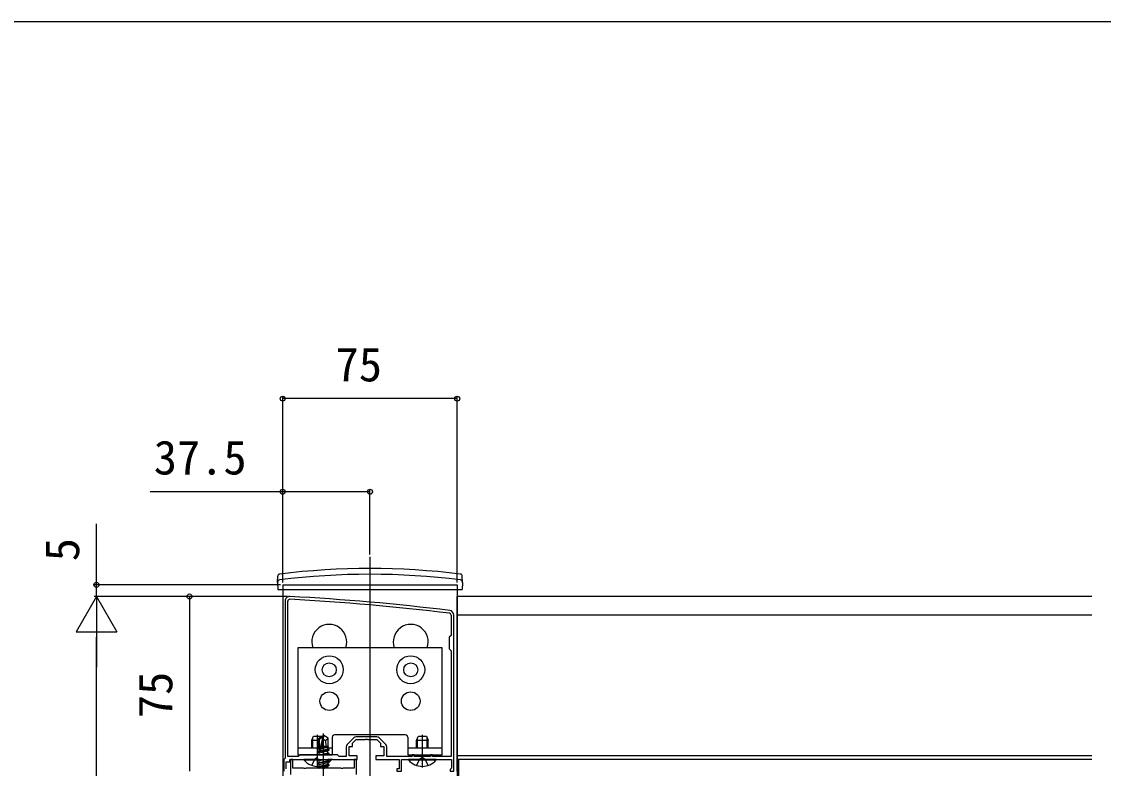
# Model space of a CAD drawing. Units: millimetres, scale not verified. Extents: x -875 to 875, y -1304 to 1296.
# Drawn here: x -101.6 to 363, y 925.4 to 1246.3 of the extents above; entities that cross this region are included whole.
import ezdxf
from ezdxf.enums import TextEntityAlignment as Align

# ---------------------------------------------------------------- set-up
doc = ezdxf.new("R2010")
doc.units = ezdxf.units.MM
doc.header["$LTSCALE"] = 8
for name, color, linetype in [('0-2_YKK_11', 7, 'Continuous'), ('0-4_YKK_12', 2, 'Continuous'), ('0-5_YKK_13', 4, 'Continuous'), ('0-6_YKK_D', 6, 'Continuous'), ('0-7_YKK_ZWAK', 7, 'Continuous')]:
    doc.layers.add(name, color=color, linetype=linetype)
doc.styles.add('ＭＳ ゴシック', font='')
doc.styles.get('ＭＳ ゴシック').set_extended_font_data('MS Gothic')

msp = doc.modelspace()

# ---------------------------------------------------------------- linework, layer by layer
at = {"layer": '0-2_YKK_11'}
for p, q in [((12.7, 930.5), (12.7, 997.3)), ((41.064, 938.561), (38.239, 935.736)), ((50.876, 939), (42.124, 939)), ((54.761, 935.736), (51.936, 938.561))]:
    msp.add_line(p, q, dxfattribs=at)
for points in [[(11.5, 997.3), (11.5, 929.8), (11, 929.3), (11, 924.3)], [(50.5, 929.3), (60.5, 929.3), (60.5, 925.3), (59.5, 925.3), (59.5, 924.3), (61.5, 924.3), (61.5, 929.3), (70.042, 929.3), (70.225, 929.42), (70.775, 929.42), (70.958, 929.3), (83, 929.3), (83, 925.592), (82.75, 925.296), (82.5, 925), (82.5, 924.3), (84, 924.3), (84, 991.3)], [(82.8, 991.3), (82.8, 982.6), (82, 981.8), (82, 976.8), (82.8, 976), (82.8, 930.5), (74.9, 930.5), (74.9, 931.3), (74, 931.3), (74, 930.5), (67, 930.5), (67, 931.3), (66.1, 931.3), (66.1, 930.5), (55.2, 930.5), (55.2, 934.676)], [(12, 925.3), (12, 928.3), (13.5, 928.3), (13.5, 929.3), (20.042, 929.3), (20.225, 929.42), (20.775, 929.42), (20.958, 929.3), (25.042, 929.3), (25.225, 929.42), (25.775, 929.42), (25.958, 929.3), (31.042, 929.3), (31.225, 929.42), (31.775, 929.42), (31.958, 929.3), (42.5, 929.3), (42.5, 930.8), (39, 930.8), (39, 934.8), (40.5, 934.8), (40.5, 936.3), (42, 937.8), (46.042, 937.8), (46.225, 937.92), (46.775, 937.92), (46.958, 937.8), (51, 937.8), (52.5, 936.3), (52.5, 934.8), (54, 934.8), (54, 930.8), (50.5, 930.8), (50.5, 929.3)], [(37.8, 934.676), (37.8, 930.5), (34.8, 930.5), (34, 931.3), (18, 931.3), (17.2, 930.5), (12.7, 930.5)], [(42.2, 922.8), (42.2, 929.3), (41.2, 929.3), (41.2, 925.5), (36.52, 925.5), (36.26, 925.35), (35.74, 925.35), (35.48, 925.5), (28.52, 925.5), (28.26, 925.35), (28, 925.2), (27.74, 925.35), (27.48, 925.5), (20.52, 925.5), (20.26, 925.35), (19.74, 925.35), (19.48, 925.5), (14.8, 925.5), (14.8, 929.3), (13.8, 929.3), (13.8, 922.8)]]:
    msp.add_lwpolyline(points, dxfattribs=at)
for centre, radius, start, end in [((13.5, 997.3), 2, 86.9684, 180.00001), ((-39.281, 0.701), 999.996, 83.01993, 86.96841), ((13.5, 997.3), 0.8, 86.96839, 180.00001), ((-39.281, 0.701), 998.796, 83.01993, 86.96841), ((82, 991.3), 0.8, 0.00001, 83.01993), ((82, 991.3), 2, 0.00001, 83.01993), ((42.124, 937.5), 1.5, 90.00002, 135.00001), ((50.876, 937.5), 1.5, 44.99999, 89.99998), ((39.3, 934.676), 1.5, 134.99999, 179.99998), ((53.7, 934.676), 1.5, 0.00002, 45.00001)]:
    msp.add_arc(centre, radius, start, end, dxfattribs=at)
at = {"layer": '0-4_YKK_12'}
for p, q in [((48, 1016.3), (48, -34.7)), ((10.5, 1004.3), (10.5, 1002.3)), ((10.5, 1004.3), (85.5, 1004.3)), ((85.5, 1004.3), (85.5, 1002.3)), ((10.5, 1002.3), (10.5, 274.3)), ((85.5, 1002.3), (85.5, 560.8)), ((85.5, 924.3), (85.5, 999.3)), ((358, 999.3), (85.5, 999.3)), ((358, 991.3), (85.5, 991.3)), ((358, 930.8), (85.5, 930.8)), ((358, 929.3), (85.5, 929.3)), ((358, 929.3), (86, 929.3))]:
    msp.add_line(p, q, dxfattribs=at)
msp.add_lwpolyline([(86, 929.3), (86, 924.3), (86, 921.3)], dxfattribs=at)
for centre in [(30.5, 979.8), (65.5, 979.8)]:
    msp.add_arc(centre, 7.5, 340.52879, 199.47121, dxfattribs=at)
at = {"layer": '0-5_YKK_13'}
for p, q in [((8.3, 1005.3), (8.347, 1007.967)), ((8.3, 1005.3), (8.352, 1002.3)), ((87.7, 1005.3), (87.648, 1002.3)), ((87.7, 1005.3), (87.653, 1007.967)), ((8.352, 1002.3), (87.648, 1002.3)), ((23, 937.6), (23.8, 939.3)), ((23.8, 939.3), (27.2, 939.3)), ((25.5, 925.8), (25.5, 939.8)), ((25.999, 938.371), (27.823, 939.602)), ((26.419, 932.999), (27.823, 939.176)), ((27.2, 939.3), (27.242, 939.21)), ((28.177, 939.602), (27.823, 939.602)), ((27.823, 939.176), (27.823, 939.602)), ((28, 919.356), (28, 940.429)), ((28, 937.829), (28, 939.602)), ((28, 937.829), (28.177, 939.602)), ((30.001, 938.371), (28.177, 939.602)), ((31.75, 938.8), (31.75, 931.3)), ((63.25, 939.8), (32.75, 939.8)), ((68, 937.6), (68.8, 939.3)), ((68.8, 939.3), (72.2, 939.3)), ((70.5, 925.8), (70.5, 939.8)), ((72.2, 939.3), (73, 937.6)), ((17, 934.2), (25.646, 934.2)), ((23, 934.2), (23, 937.6)), ((23, 937.6), (25.999, 937.6)), ((23.433, 934.2), (23.433, 938.52)), ((25.646, 934.314), (26.352, 934.451)), ((25.646, 934.06), (25.646, 934.314)), ((25.646, 934.06), (26.352, 934.177)), ((25.646, 934.06), (26.176, 933.755)), ((25.999, 934.518), (25.999, 938.371)), ((25.999, 938.371), (26.352, 938.183)), ((25.999, 935.011), (26.352, 935.011)), ((26.929, 933.12), (28, 937.829)), ((27.122, 933.968), (29.824, 934.579)), ((27.202, 934.317), (30.236, 934.816)), ((27.273, 934.63), (29.234, 935.011)), ((27.359, 935.011), (30.001, 935.011)), ((28.824, 937.365), (30.001, 938.371)), ((30.236, 934.816), (29.824, 934.579)), ((29.824, 933.796), (29.824, 934.579)), ((29.824, 934.2), (31.75, 934.2)), ((30.001, 934.928), (30.001, 938.371)), ((30.001, 934.928), (30.236, 934.816)), ((64.25, 934.2), (79, 934.2)), ((68, 934.2), (68, 937.6)), ((68, 937.6), (73, 937.6)), ((68.433, 934.2), (68.433, 938.52)), ((72.567, 934.2), (72.567, 938.52)), ((73, 934.2), (73, 937.6)), ((25.528, 929.3), (19.6, 929.3)), ((19.6, 929.052), (19.6, 929.3)), ((23, 926.717), (24.355, 929.435)), ((25.5, 930.044), (24.355, 929.435)), ((25.528, 932.598), (30.472, 933.422)), ((30.472, 933.304), (25.528, 932.48)), ((25.528, 932.48), (25.528, 932.598)), ((25.528, 932.48), (26.176, 932.107)), ((25.528, 929.302), (25.766, 929.44)), ((25.528, 929.302), (25.824, 929.352)), ((25.528, 929.185), (25.528, 929.302)), ((26.22, 929.3), (25.528, 929.185)), ((26.176, 933.755), (26.356, 933.795)), ((26.176, 932.972), (26.176, 933.755)), ((26.176, 932.107), (29.824, 932.931)), ((26.176, 931.324), (26.176, 932.107)), ((26.176, 928.811), (28.341, 929.3)), ((26.935, 933.143), (29.824, 933.796)), ((27.626, 931.3), (30.472, 931.774)), ((30.472, 931.657), (28.333, 931.3)), ((30.472, 933.422), (29.824, 933.796)), ((30.472, 933.304), (29.824, 932.931)), ((29.824, 932.148), (29.824, 932.931)), ((30.472, 931.774), (29.824, 932.148)), ((30.472, 931.657), (29.824, 931.283)), ((29.824, 928.852), (29.824, 929.3)), ((31.4, 929.3), (29.824, 929.3)), ((30.472, 933.304), (30.472, 933.422)), ((30.472, 931.657), (30.472, 931.774)), ((31.4, 929.052), (31.4, 929.3)), ((76.4, 929.3), (64.6, 929.3)), ((64.6, 929.052), (64.6, 929.3)), ((68, 930.5), (68, 931.3)), ((68, 926.717), (69.355, 929.435)), ((68.433, 930.5), (68.433, 931.3)), ((70.5, 930.044), (69.355, 929.435)), ((70.5, 930.044), (71.645, 929.435)), ((73, 926.717), (71.645, 929.435)), ((72.567, 930.5), (72.567, 931.3)), ((73, 930.5), (73, 931.3)), ((76.4, 929.052), (76.4, 929.3)), ((19.6, 929.052), (25.758, 929.052)), ((25.528, 929.185), (26.176, 928.811)), ((25.528, 927.655), (30.472, 928.479)), ((30.472, 928.361), (25.528, 927.537)), ((25.528, 927.537), (25.528, 927.655)), ((25.528, 927.537), (26.176, 927.163)), ((25.528, 926.007), (30.472, 926.831)), ((30.472, 926.713), (25.528, 925.889)), ((25.528, 926.007), (26.176, 926.38)), ((25.528, 925.889), (25.528, 926.007)), ((25.528, 925.889), (26.176, 925.515)), ((26.176, 928.028), (26.176, 928.811)), ((26.176, 927.163), (29.824, 927.987)), ((26.176, 926.38), (29.824, 927.204)), ((26.176, 926.38), (26.176, 927.163)), ((26.176, 925.515), (29.824, 926.339)), ((26.176, 925.5), (26.176, 925.515)), ((29.824, 925.557), (29.637, 925.5)), ((29.824, 929.052), (31.4, 929.052)), ((30.472, 928.479), (29.824, 928.852)), ((30.472, 928.361), (29.824, 927.987)), ((29.824, 927.204), (29.824, 927.987)), ((30.472, 926.831), (29.824, 927.204)), ((30.472, 926.713), (29.824, 926.339)), ((29.824, 925.557), (29.824, 926.339)), ((29.922, 925.5), (29.824, 925.557)), ((30.472, 928.361), (30.472, 928.479)), ((30.472, 926.713), (30.472, 926.831)), ((64.6, 929.052), (76.4, 929.052))]:
    msp.add_line(p, q, dxfattribs=at)
for points in [[(79, 931.3), (79, 977.3), (17, 977.3), (17, 931.3), (31.75, 931.3)], [(26.352, 933.185), (26.352, 938.183), (27.823, 939.176)], [(64.25, 938.8), (64.25, 931.3), (79, 931.3)], [(25.646, 934.314), (26.176, 934.62), (26.352, 934.66)], [(28, 937.955), (28.824, 937.365), (29.059, 935.011)], [(25.528, 932.598), (26.176, 932.972), (26.401, 933.023)], [(26.134, 931.3), (26.176, 931.324), (29.824, 932.148)], [(25.528, 927.655), (26.176, 928.028), (29.824, 928.852)]]:
    msp.add_lwpolyline(points, dxfattribs=at)
for centre, radius in [((30.5, 967.8), 6), ((65.5, 967.8), 6), ((30.5, 967.8), 3), ((65.5, 967.8), 3), ((30.5, 954.3), 4), ((65.5, 954.3), 4)]:
    msp.add_circle(centre, radius, dxfattribs=at)
for centre, radius, start, end in [((9.346, 1007.949), 1, 96.9597, 179), ((48, 691.3), 317.528, 82.97773, 97.02227), ((48, 691.3), 320, 83.0403, 96.9597), ((86.654, 1007.949), 1, 1, 83.0403), ((9.303, 1005.453), 1, 97.02227, 179), ((86.697, 1005.453), 1, 1, 82.97773), ((32.75, 938.8), 1, 90, 180), ((63.25, 938.8), 1, 0, 90), ((26.644, 933.185), 0.292, 180, 347.19096), ((25.5, 934), 7.7, 219.98312, 274.26907), ((25.5, 934), 7.7, 304.16749, 320.01688), ((70.5, 934), 7.7, 219.98312, 320.01688)]:
    msp.add_arc(centre, radius, start, end, dxfattribs=at)
at = {"layer": '0-6_YKK_D'}
for p, q in [((10.5, 1005.3), (10.5, 1085.3)), ((85.5, 1084.3), (10.5, 1084.3)), ((85.5, 1005.3), (85.5, 1085.3)), ((10.5, 1005.3), (10.5, 1045.3)), ((48, 1017.3), (48, 1045.3)), ((-69.5, 1004.3), (-69.5, 1030.491)), ((9.5, 1004.3), (-70.5, 1004.3)), ((-69.5, 999.297), (-69.5, 1004.3)), ((-69.5, 999.297), (-78.25, 984.142)), ((12.606, 999.297), (-70.5, 999.297)), ((12.606, 999.297), (-70.5, 999.297)), ((-69.5, 999.297), (-69.5, 994.997)), ((-69.5, 999.297), (-60.75, 984.142)), ((-69.5, 999.297), (-69.5, 968.986)), ((12.606, 999.297), (-30.5, 999.297)), ((-29.5, 999.297), (-29.5, 924.3)), ((-78.25, 984.142), (-60.75, 984.142)), ((-69.5, 591.8), (-69.5, 981.797))]:
    msp.add_line(p, q, dxfattribs=at)
msp.add_lwpolyline([(48, 1044.3), (10.5, 1044.3), (-46.391, 1044.3)], dxfattribs=at)
for centre in [(10.5, 1084.3), (85.5, 1084.3), (10.5, 1044.3), (48, 1044.3), (-69.5, 1004.3), (-29.5, 999.297)]:
    msp.add_circle(centre, 1.075, dxfattribs=at)
at = {"layer": '0-7_YKK_ZWAK'}
msp.add_line((-875, 1246.3), (875, 1246.3), dxfattribs=at)

# ---------------------------------------------------------------- texts
at = {"layer": '0-6_YKK_D', "style": 'ＭＳ ゴシック'}
for s, p in [('75', (33.227, 1087.3)), ('37.5', (-44.868, 1047.3))]:
    msp.add_text(s, height=14.66, dxfattribs=at).set_placement(p, align=Align.BOTTOM_LEFT)
for s, p in [('5', (-72.5, 1014.423)), ('75', (-32.5, 947.026))]:
    msp.add_text(s, height=14.66, rotation=90, dxfattribs=at).set_placement(p, align=Align.BOTTOM_LEFT)

doc.saveas('drawing.dxf')
